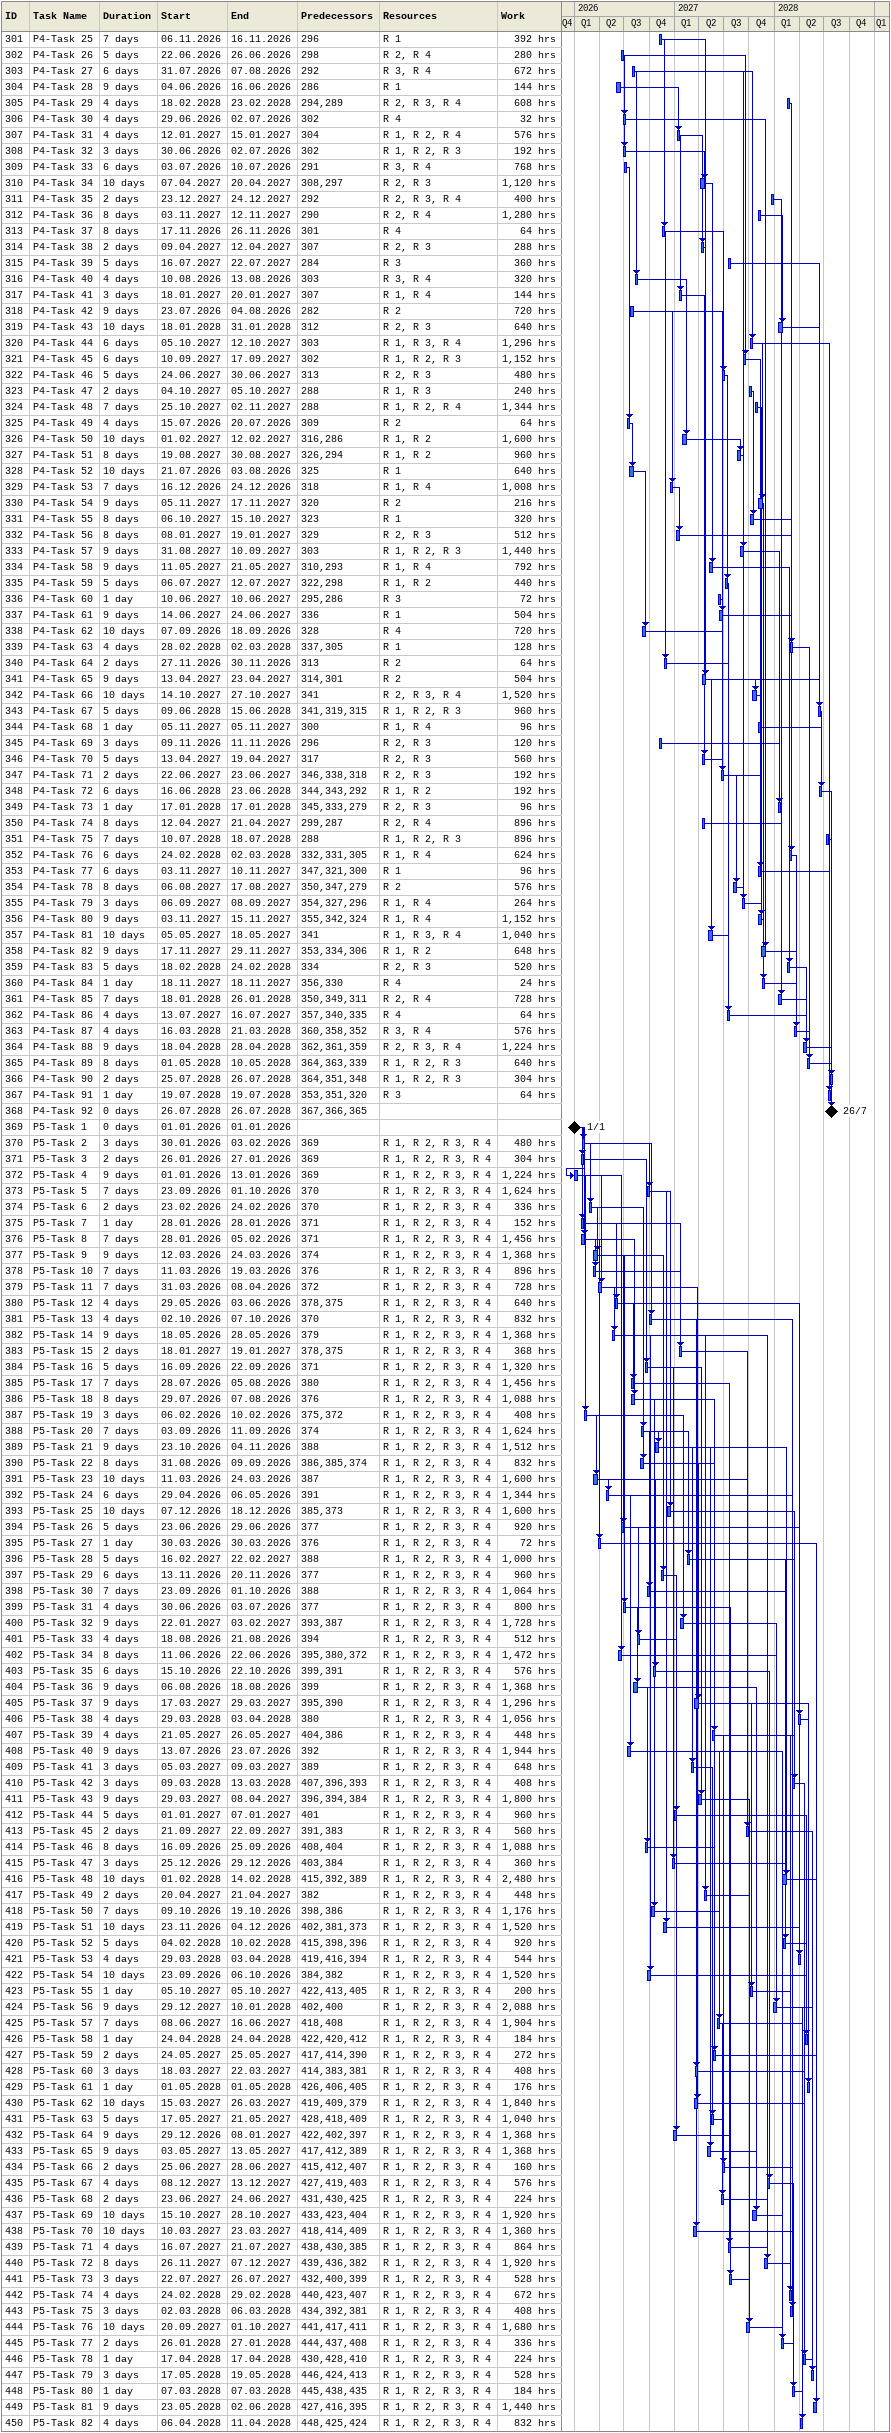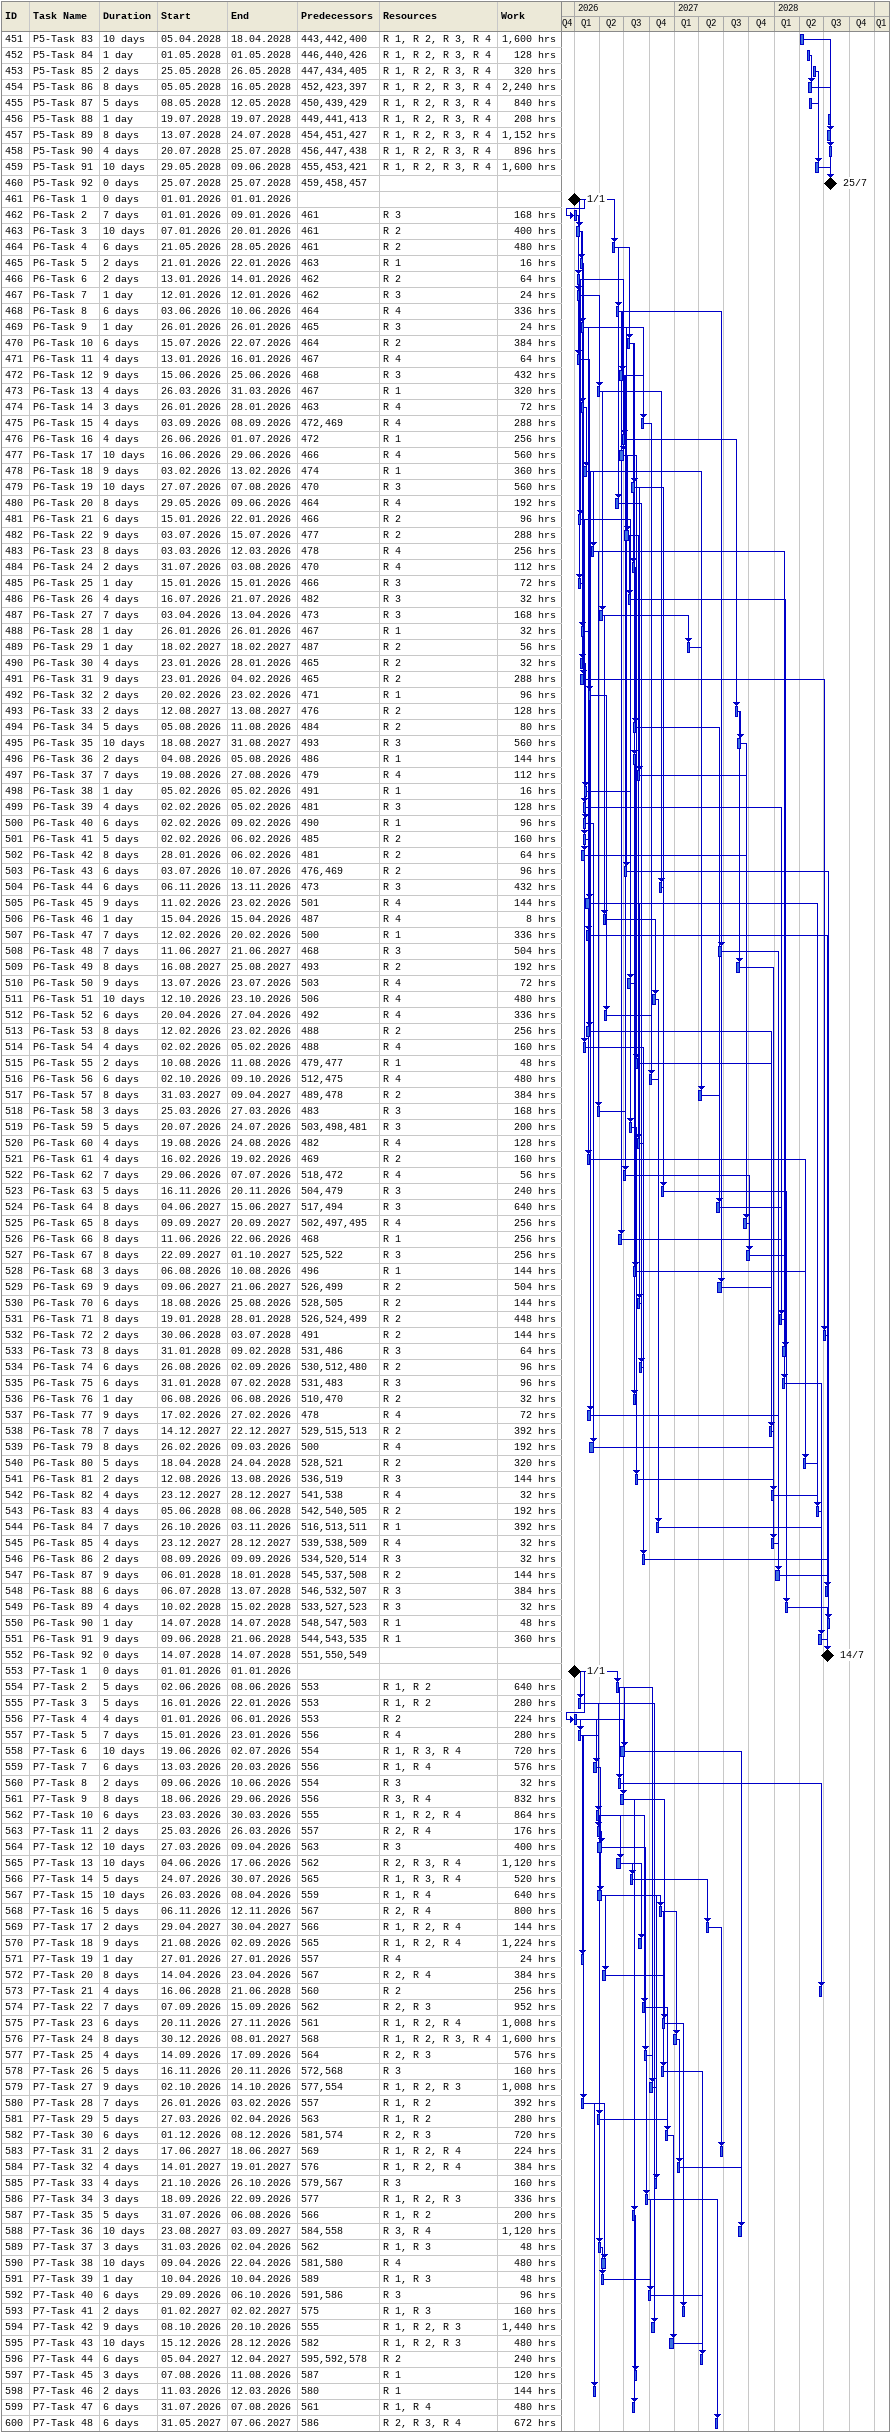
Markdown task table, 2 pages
| ID | Task | Duration | Start | Finish | Predecessors | Resources | Work (h) |
|---|---|---|---|---|---|---|---|
| 301 | P4-Task 25 | 7d | 2026-11-06 | 2026-11-16 | 296 | R 1 | 392 |
| 302 | P4-Task 26 | 5d | 2026-06-22 | 2026-06-26 | 298 | R 2, R 4 | 280 |
| 303 | P4-Task 27 | 6d | 2026-07-31 | 2026-08-07 | 292 | R 3, R 4 | 672 |
| 304 | P4-Task 28 | 9d | 2026-06-04 | 2026-06-16 | 286 | R 1 | 144 |
| 305 | P4-Task 29 | 4d | 2028-02-18 | 2028-02-23 | 294, 289 | R 2, R 3, R 4 | 608 |
| 306 | P4-Task 30 | 4d | 2026-06-29 | 2026-07-02 | 302 | R 4 | 32 |
| 307 | P4-Task 31 | 4d | 2027-01-12 | 2027-01-15 | 304 | R 1, R 2, R 4 | 576 |
| 308 | P4-Task 32 | 3d | 2026-06-30 | 2026-07-02 | 302 | R 1, R 2, R 3 | 192 |
| 309 | P4-Task 33 | 6d | 2026-07-03 | 2026-07-10 | 291 | R 3, R 4 | 768 |
| 310 | P4-Task 34 | 10d | 2027-04-07 | 2027-04-20 | 308, 297 | R 2, R 3 | 1120 |
| 311 | P4-Task 35 | 2d | 2027-12-23 | 2027-12-24 | 292 | R 2, R 3, R 4 | 400 |
| 312 | P4-Task 36 | 8d | 2027-11-03 | 2027-11-12 | 290 | R 2, R 4 | 1280 |
| 313 | P4-Task 37 | 8d | 2026-11-17 | 2026-11-26 | 301 | R 4 | 64 |
| 314 | P4-Task 38 | 2d | 2027-04-09 | 2027-04-12 | 307 | R 2, R 3 | 288 |
| 315 | P4-Task 39 | 5d | 2027-07-16 | 2027-07-22 | 284 | R 3 | 360 |
| 316 | P4-Task 40 | 4d | 2026-08-10 | 2026-08-13 | 303 | R 3, R 4 | 320 |
| 317 | P4-Task 41 | 3d | 2027-01-18 | 2027-01-20 | 307 | R 1, R 4 | 144 |
| 318 | P4-Task 42 | 9d | 2026-07-23 | 2026-08-04 | 282 | R 2 | 720 |
| 319 | P4-Task 43 | 10d | 2028-01-18 | 2028-01-31 | 312 | R 2, R 3 | 640 |
| 320 | P4-Task 44 | 6d | 2027-10-05 | 2027-10-12 | 303 | R 1, R 3, R 4 | 1296 |
| 321 | P4-Task 45 | 6d | 2027-09-10 | 2027-09-17 | 302 | R 1, R 2, R 3 | 1152 |
| 322 | P4-Task 46 | 5d | 2027-06-24 | 2027-06-30 | 313 | R 2, R 3 | 480 |
| 323 | P4-Task 47 | 2d | 2027-10-04 | 2027-10-05 | 288 | R 1, R 3 | 240 |
| 324 | P4-Task 48 | 7d | 2027-10-25 | 2027-11-02 | 288 | R 1, R 2, R 4 | 1344 |
| 325 | P4-Task 49 | 4d | 2026-07-15 | 2026-07-20 | 309 | R 2 | 64 |
| 326 | P4-Task 50 | 10d | 2027-02-01 | 2027-02-12 | 316, 286 | R 1, R 2 | 1600 |
| 327 | P4-Task 51 | 8d | 2027-08-19 | 2027-08-30 | 326, 294 | R 1, R 2 | 960 |
| 328 | P4-Task 52 | 10d | 2026-07-21 | 2026-08-03 | 325 | R 1 | 640 |
| 329 | P4-Task 53 | 7d | 2026-12-16 | 2026-12-24 | 318 | R 1, R 4 | 1008 |
| 330 | P4-Task 54 | 9d | 2027-11-05 | 2027-11-17 | 320 | R 2 | 216 |
| 331 | P4-Task 55 | 8d | 2027-10-06 | 2027-10-15 | 323 | R 1 | 320 |
| 332 | P4-Task 56 | 8d | 2027-01-08 | 2027-01-19 | 329 | R 2, R 3 | 512 |
| 333 | P4-Task 57 | 9d | 2027-08-31 | 2027-09-10 | 303 | R 1, R 2, R 3 | 1440 |
| 334 | P4-Task 58 | 9d | 2027-05-11 | 2027-05-21 | 310, 293 | R 1, R 4 | 792 |
| 335 | P4-Task 59 | 5d | 2027-07-06 | 2027-07-12 | 322, 298 | R 1, R 2 | 440 |
| 336 | P4-Task 60 | 1d | 2027-06-10 | 2027-06-10 | 295, 286 | R 3 | 72 |
| 337 | P4-Task 61 | 9d | 2027-06-14 | 2027-06-24 | 336 | R 1 | 504 |
| 338 | P4-Task 62 | 10d | 2026-09-07 | 2026-09-18 | 328 | R 4 | 720 |
| 339 | P4-Task 63 | 4d | 2028-02-28 | 2028-03-02 | 337, 305 | R 1 | 128 |
| 340 | P4-Task 64 | 2d | 2026-11-27 | 2026-11-30 | 313 | R 2 | 64 |
| 341 | P4-Task 65 | 9d | 2027-04-13 | 2027-04-23 | 314, 301 | R 2 | 504 |
| 342 | P4-Task 66 | 10d | 2027-10-14 | 2027-10-27 | 341 | R 2, R 3, R 4 | 1520 |
| 343 | P4-Task 67 | 5d | 2028-06-09 | 2028-06-15 | 341, 319, 315 | R 1, R 2, R 3 | 960 |
| 344 | P4-Task 68 | 1d | 2027-11-05 | 2027-11-05 | 300 | R 1, R 4 | 96 |
| 345 | P4-Task 69 | 3d | 2026-11-09 | 2026-11-11 | 296 | R 2, R 3 | 120 |
| 346 | P4-Task 70 | 5d | 2027-04-13 | 2027-04-19 | 317 | R 2, R 3 | 560 |
| 347 | P4-Task 71 | 2d | 2027-06-22 | 2027-06-23 | 346, 338, 318 | R 2, R 3 | 192 |
| 348 | P4-Task 72 | 6d | 2028-06-16 | 2028-06-23 | 344, 343, 292 | R 1, R 2 | 192 |
| 349 | P4-Task 73 | 1d | 2028-01-17 | 2028-01-17 | 345, 333, 279 | R 2, R 3 | 96 |
| 350 | P4-Task 74 | 8d | 2027-04-12 | 2027-04-21 | 299, 287 | R 2, R 4 | 896 |
| 351 | P4-Task 75 | 7d | 2028-07-10 | 2028-07-18 | 288 | R 1, R 2, R 3 | 896 |
| 352 | P4-Task 76 | 6d | 2028-02-24 | 2028-03-02 | 332, 331, 305 | R 1, R 4 | 624 |
| 353 | P4-Task 77 | 6d | 2027-11-03 | 2027-11-10 | 347, 321, 300 | R 1 | 96 |
| 354 | P4-Task 78 | 8d | 2027-08-06 | 2027-08-17 | 350, 347, 279 | R 2 | 576 |
| 355 | P4-Task 79 | 3d | 2027-09-06 | 2027-09-08 | 354, 327, 296 | R 1, R 4 | 264 |
| 356 | P4-Task 80 | 9d | 2027-11-03 | 2027-11-15 | 355, 342, 324 | R 1, R 4 | 1152 |
| 357 | P4-Task 81 | 10d | 2027-05-05 | 2027-05-18 | 341 | R 1, R 3, R 4 | 1040 |
| 358 | P4-Task 82 | 9d | 2027-11-17 | 2027-11-29 | 353, 334, 306 | R 1, R 2 | 648 |
| 359 | P4-Task 83 | 5d | 2028-02-18 | 2028-02-24 | 334 | R 2, R 3 | 520 |
| 360 | P4-Task 84 | 1d | 2027-11-18 | 2027-11-18 | 356, 330 | R 4 | 24 |
| 361 | P4-Task 85 | 7d | 2028-01-18 | 2028-01-26 | 350, 349, 311 | R 2, R 4 | 728 |
| 362 | P4-Task 86 | 4d | 2027-07-13 | 2027-07-16 | 357, 340, 335 | R 4 | 64 |
| 363 | P4-Task 87 | 4d | 2028-03-16 | 2028-03-21 | 360, 358, 352 | R 3, R 4 | 576 |
| 364 | P4-Task 88 | 9d | 2028-04-18 | 2028-04-28 | 362, 361, 359 | R 2, R 3, R 4 | 1224 |
| 365 | P4-Task 89 | 8d | 2028-05-01 | 2028-05-10 | 364, 363, 339 | R 1, R 2, R 3 | 640 |
| 366 | P4-Task 90 | 2d | 2028-07-25 | 2028-07-26 | 364, 351, 348 | R 1, R 2, R 3 | 304 |
| 367 | P4-Task 91 | 1d | 2028-07-19 | 2028-07-19 | 353, 351, 320 | R 3 | 64 |
| 368 | P4-Task 92 | 0d | 2028-07-26 | 2028-07-26 | 367, 366, 365 |  |  |
| 369 | P5-Task 1 | 0d | 2026-01-01 | 2026-01-01 |  |  |  |
| 370 | P5-Task 2 | 3d | 2026-01-30 | 2026-02-03 | 369 | R 1, R 2, R 3, R 4 | 480 |
| 371 | P5-Task 3 | 2d | 2026-01-26 | 2026-01-27 | 369 | R 1, R 2, R 3, R 4 | 304 |
| 372 | P5-Task 4 | 9d | 2026-01-01 | 2026-01-13 | 369 | R 1, R 2, R 3, R 4 | 1224 |
| 373 | P5-Task 5 | 7d | 2026-09-23 | 2026-10-01 | 370 | R 1, R 2, R 3, R 4 | 1624 |
| 374 | P5-Task 6 | 2d | 2026-02-23 | 2026-02-24 | 370 | R 1, R 2, R 3, R 4 | 336 |
| 375 | P5-Task 7 | 1d | 2026-01-28 | 2026-01-28 | 371 | R 1, R 2, R 3, R 4 | 152 |
| 376 | P5-Task 8 | 7d | 2026-01-28 | 2026-02-05 | 371 | R 1, R 2, R 3, R 4 | 1456 |
| 377 | P5-Task 9 | 9d | 2026-03-12 | 2026-03-24 | 374 | R 1, R 2, R 3, R 4 | 1368 |
| 378 | P5-Task 10 | 7d | 2026-03-11 | 2026-03-19 | 376 | R 1, R 2, R 3, R 4 | 896 |
| 379 | P5-Task 11 | 7d | 2026-03-31 | 2026-04-08 | 372 | R 1, R 2, R 3, R 4 | 728 |
| 380 | P5-Task 12 | 4d | 2026-05-29 | 2026-06-03 | 378, 375 | R 1, R 2, R 3, R 4 | 640 |
| 381 | P5-Task 13 | 4d | 2026-10-02 | 2026-10-07 | 370 | R 1, R 2, R 3, R 4 | 832 |
| 382 | P5-Task 14 | 9d | 2026-05-18 | 2026-05-28 | 379 | R 1, R 2, R 3, R 4 | 1368 |
| 383 | P5-Task 15 | 2d | 2027-01-18 | 2027-01-19 | 378, 375 | R 1, R 2, R 3, R 4 | 368 |
| 384 | P5-Task 16 | 5d | 2026-09-16 | 2026-09-22 | 371 | R 1, R 2, R 3, R 4 | 1320 |
| 385 | P5-Task 17 | 7d | 2026-07-28 | 2026-08-05 | 380 | R 1, R 2, R 3, R 4 | 1456 |
| 386 | P5-Task 18 | 8d | 2026-07-29 | 2026-08-07 | 376 | R 1, R 2, R 3, R 4 | 1088 |
| 387 | P5-Task 19 | 3d | 2026-02-06 | 2026-02-10 | 375, 372 | R 1, R 2, R 3, R 4 | 408 |
| 388 | P5-Task 20 | 7d | 2026-09-03 | 2026-09-11 | 374 | R 1, R 2, R 3, R 4 | 1624 |
| 389 | P5-Task 21 | 9d | 2026-10-23 | 2026-11-04 | 388 | R 1, R 2, R 3, R 4 | 1512 |
| 390 | P5-Task 22 | 8d | 2026-08-31 | 2026-09-09 | 386, 385, 374 | R 1, R 2, R 3, R 4 | 832 |
| 391 | P5-Task 23 | 10d | 2026-03-11 | 2026-03-24 | 387 | R 1, R 2, R 3, R 4 | 1600 |
| 392 | P5-Task 24 | 6d | 2026-04-29 | 2026-05-06 | 391 | R 1, R 2, R 3, R 4 | 1344 |
| 393 | P5-Task 25 | 10d | 2026-12-07 | 2026-12-18 | 385, 373 | R 1, R 2, R 3, R 4 | 1600 |
| 394 | P5-Task 26 | 5d | 2026-06-23 | 2026-06-29 | 377 | R 1, R 2, R 3, R 4 | 920 |
| 395 | P5-Task 27 | 1d | 2026-03-30 | 2026-03-30 | 376 | R 1, R 2, R 3, R 4 | 72 |
| 396 | P5-Task 28 | 5d | 2027-02-16 | 2027-02-22 | 388 | R 1, R 2, R 3, R 4 | 1000 |
| 397 | P5-Task 29 | 6d | 2026-11-13 | 2026-11-20 | 377 | R 1, R 2, R 3, R 4 | 960 |
| 398 | P5-Task 30 | 7d | 2026-09-23 | 2026-10-01 | 388 | R 1, R 2, R 3, R 4 | 1064 |
| 399 | P5-Task 31 | 4d | 2026-06-30 | 2026-07-03 | 377 | R 1, R 2, R 3, R 4 | 800 |
| 400 | P5-Task 32 | 9d | 2027-01-22 | 2027-02-03 | 393, 387 | R 1, R 2, R 3, R 4 | 1728 |
| 401 | P5-Task 33 | 4d | 2026-08-18 | 2026-08-21 | 394 | R 1, R 2, R 3, R 4 | 512 |
| 402 | P5-Task 34 | 8d | 2026-06-11 | 2026-06-22 | 395, 380, 372 | R 1, R 2, R 3, R 4 | 1472 |
| 403 | P5-Task 35 | 6d | 2026-10-15 | 2026-10-22 | 399, 391 | R 1, R 2, R 3, R 4 | 576 |
| 404 | P5-Task 36 | 9d | 2026-08-06 | 2026-08-18 | 399 | R 1, R 2, R 3, R 4 | 1368 |
| 405 | P5-Task 37 | 9d | 2027-03-17 | 2027-03-29 | 395, 390 | R 1, R 2, R 3, R 4 | 1296 |
| 406 | P5-Task 38 | 4d | 2028-03-29 | 2028-04-03 | 380 | R 1, R 2, R 3, R 4 | 1056 |
| 407 | P5-Task 39 | 4d | 2027-05-21 | 2027-05-26 | 404, 386 | R 1, R 2, R 3, R 4 | 448 |
| 408 | P5-Task 40 | 9d | 2026-07-13 | 2026-07-23 | 392 | R 1, R 2, R 3, R 4 | 1944 |
| 409 | P5-Task 41 | 3d | 2027-03-05 | 2027-03-09 | 389 | R 1, R 2, R 3, R 4 | 648 |
| 410 | P5-Task 42 | 3d | 2028-03-09 | 2028-03-13 | 407, 396, 393 | R 1, R 2, R 3, R 4 | 408 |
| 411 | P5-Task 43 | 9d | 2027-03-29 | 2027-04-08 | 396, 394, 384 | R 1, R 2, R 3, R 4 | 1800 |
| 412 | P5-Task 44 | 5d | 2027-01-01 | 2027-01-07 | 401 | R 1, R 2, R 3, R 4 | 960 |
| 413 | P5-Task 45 | 2d | 2027-09-21 | 2027-09-22 | 391, 383 | R 1, R 2, R 3, R 4 | 560 |
| 414 | P5-Task 46 | 8d | 2026-09-16 | 2026-09-25 | 408, 404 | R 1, R 2, R 3, R 4 | 1088 |
| 415 | P5-Task 47 | 3d | 2026-12-25 | 2026-12-29 | 403, 384 | R 1, R 2, R 3, R 4 | 360 |
| 416 | P5-Task 48 | 10d | 2028-02-01 | 2028-02-14 | 415, 392, 389 | R 1, R 2, R 3, R 4 | 2480 |
| 417 | P5-Task 49 | 2d | 2027-04-20 | 2027-04-21 | 382 | R 1, R 2, R 3, R 4 | 448 |
| 418 | P5-Task 50 | 7d | 2026-10-09 | 2026-10-19 | 398, 386 | R 1, R 2, R 3, R 4 | 1176 |
| 419 | P5-Task 51 | 10d | 2026-11-23 | 2026-12-04 | 402, 381, 373 | R 1, R 2, R 3, R 4 | 1520 |
| 420 | P5-Task 52 | 5d | 2028-02-04 | 2028-02-10 | 415, 398, 396 | R 1, R 2, R 3, R 4 | 920 |
| 421 | P5-Task 53 | 4d | 2028-03-29 | 2028-04-03 | 419, 416, 394 | R 1, R 2, R 3, R 4 | 544 |
| 422 | P5-Task 54 | 10d | 2026-09-23 | 2026-10-06 | 384, 382 | R 1, R 2, R 3, R 4 | 1520 |
| 423 | P5-Task 55 | 1d | 2027-10-05 | 2027-10-05 | 422, 413, 405 | R 1, R 2, R 3, R 4 | 200 |
| 424 | P5-Task 56 | 9d | 2027-12-29 | 2028-01-10 | 402, 400 | R 1, R 2, R 3, R 4 | 2088 |
| 425 | P5-Task 57 | 7d | 2027-06-08 | 2027-06-16 | 418, 408 | R 1, R 2, R 3, R 4 | 1904 |
| 426 | P5-Task 58 | 1d | 2028-04-24 | 2028-04-24 | 422, 420, 412 | R 1, R 2, R 3, R 4 | 184 |
| 427 | P5-Task 59 | 2d | 2027-05-24 | 2027-05-25 | 417, 414, 390 | R 1, R 2, R 3, R 4 | 272 |
| 428 | P5-Task 60 | 3d | 2027-03-18 | 2027-03-22 | 414, 383, 381 | R 1, R 2, R 3, R 4 | 408 |
| 429 | P5-Task 61 | 1d | 2028-05-01 | 2028-05-01 | 426, 406, 405 | R 1, R 2, R 3, R 4 | 176 |
| 430 | P5-Task 62 | 10d | 2027-03-15 | 2027-03-26 | 419, 409, 379 | R 1, R 2, R 3, R 4 | 1840 |
| 431 | P5-Task 63 | 5d | 2027-05-17 | 2027-05-21 | 428, 418, 409 | R 1, R 2, R 3, R 4 | 1040 |
| 432 | P5-Task 64 | 9d | 2026-12-29 | 2027-01-08 | 422, 402, 397 | R 1, R 2, R 3, R 4 | 1368 |
| 433 | P5-Task 65 | 9d | 2027-05-03 | 2027-05-13 | 417, 412, 389 | R 1, R 2, R 3, R 4 | 1368 |
| 434 | P5-Task 66 | 2d | 2027-06-25 | 2027-06-28 | 415, 412, 407 | R 1, R 2, R 3, R 4 | 160 |
| 435 | P5-Task 67 | 4d | 2027-12-08 | 2027-12-13 | 427, 419, 403 | R 1, R 2, R 3, R 4 | 576 |
| 436 | P5-Task 68 | 2d | 2027-06-23 | 2027-06-24 | 431, 430, 425 | R 1, R 2, R 3, R 4 | 224 |
| 437 | P5-Task 69 | 10d | 2027-10-15 | 2027-10-28 | 433, 423, 404 | R 1, R 2, R 3, R 4 | 1920 |
| 438 | P5-Task 70 | 10d | 2027-03-10 | 2027-03-23 | 418, 414, 409 | R 1, R 2, R 3, R 4 | 1360 |
| 439 | P5-Task 71 | 4d | 2027-07-16 | 2027-07-21 | 438, 430, 385 | R 1, R 2, R 3, R 4 | 864 |
| 440 | P5-Task 72 | 8d | 2027-11-26 | 2027-12-07 | 439, 436, 382 | R 1, R 2, R 3, R 4 | 1920 |
| 441 | P5-Task 73 | 3d | 2027-07-22 | 2027-07-26 | 432, 400, 399 | R 1, R 2, R 3, R 4 | 528 |
| 442 | P5-Task 74 | 4d | 2028-02-24 | 2028-02-29 | 440, 423, 407 | R 1, R 2, R 3, R 4 | 672 |
| 443 | P5-Task 75 | 3d | 2028-03-02 | 2028-03-06 | 434, 392, 381 | R 1, R 2, R 3, R 4 | 408 |
| 444 | P5-Task 76 | 10d | 2027-09-20 | 2027-10-01 | 441, 417, 411 | R 1, R 2, R 3, R 4 | 1680 |
| 445 | P5-Task 77 | 2d | 2028-01-26 | 2028-01-27 | 444, 437, 408 | R 1, R 2, R 3, R 4 | 336 |
| 446 | P5-Task 78 | 1d | 2028-04-17 | 2028-04-17 | 430, 428, 410 | R 1, R 2, R 3, R 4 | 224 |
| 447 | P5-Task 79 | 3d | 2028-05-17 | 2028-05-19 | 446, 424, 413 | R 1, R 2, R 3, R 4 | 528 |
| 448 | P5-Task 80 | 1d | 2028-03-07 | 2028-03-07 | 445, 438, 435 | R 1, R 2, R 3, R 4 | 184 |
| 449 | P5-Task 81 | 9d | 2028-05-23 | 2028-06-02 | 427, 416, 395 | R 1, R 2, R 3, R 4 | 1440 |
| 450 | P5-Task 82 | 4d | 2028-04-06 | 2028-04-11 | 448, 425, 424 | R 1, R 2, R 3, R 4 | 832 |
| 451 | P5-Task 83 | 10d | 2028-04-05 | 2028-04-18 | 443, 442, 400 | R 1, R 2, R 3, R 4 | 1600 |
| 452 | P5-Task 84 | 1d | 2028-05-01 | 2028-05-01 | 446, 440, 426 | R 1, R 2, R 3, R 4 | 128 |
| 453 | P5-Task 85 | 2d | 2028-05-25 | 2028-05-26 | 447, 434, 405 | R 1, R 2, R 3, R 4 | 320 |
| 454 | P5-Task 86 | 8d | 2028-05-05 | 2028-05-16 | 452, 423, 397 | R 1, R 2, R 3, R 4 | 2240 |
| 455 | P5-Task 87 | 5d | 2028-05-08 | 2028-05-12 | 450, 439, 429 | R 1, R 2, R 3, R 4 | 840 |
| 456 | P5-Task 88 | 1d | 2028-07-19 | 2028-07-19 | 449, 441, 413 | R 1, R 2, R 3, R 4 | 208 |
| 457 | P5-Task 89 | 8d | 2028-07-13 | 2028-07-24 | 454, 451, 427 | R 1, R 2, R 3, R 4 | 1152 |
| 458 | P5-Task 90 | 4d | 2028-07-20 | 2028-07-25 | 456, 447, 438 | R 1, R 2, R 3, R 4 | 896 |
| 459 | P5-Task 91 | 10d | 2028-05-29 | 2028-06-09 | 455, 453, 421 | R 1, R 2, R 3, R 4 | 1600 |
| 460 | P5-Task 92 | 0d | 2028-07-25 | 2028-07-25 | 459, 458, 457 |  |  |
| 461 | P6-Task 1 | 0d | 2026-01-01 | 2026-01-01 |  |  |  |
| 462 | P6-Task 2 | 7d | 2026-01-01 | 2026-01-09 | 461 | R 3 | 168 |
| 463 | P6-Task 3 | 10d | 2026-01-07 | 2026-01-20 | 461 | R 2 | 400 |
| 464 | P6-Task 4 | 6d | 2026-05-21 | 2026-05-28 | 461 | R 2 | 480 |
| 465 | P6-Task 5 | 2d | 2026-01-21 | 2026-01-22 | 463 | R 1 | 16 |
| 466 | P6-Task 6 | 2d | 2026-01-13 | 2026-01-14 | 462 | R 2 | 64 |
| 467 | P6-Task 7 | 1d | 2026-01-12 | 2026-01-12 | 462 | R 3 | 24 |
| 468 | P6-Task 8 | 6d | 2026-06-03 | 2026-06-10 | 464 | R 4 | 336 |
| 469 | P6-Task 9 | 1d | 2026-01-26 | 2026-01-26 | 465 | R 3 | 24 |
| 470 | P6-Task 10 | 6d | 2026-07-15 | 2026-07-22 | 464 | R 2 | 384 |
| 471 | P6-Task 11 | 4d | 2026-01-13 | 2026-01-16 | 467 | R 4 | 64 |
| 472 | P6-Task 12 | 9d | 2026-06-15 | 2026-06-25 | 468 | R 3 | 432 |
| 473 | P6-Task 13 | 4d | 2026-03-26 | 2026-03-31 | 467 | R 1 | 320 |
| 474 | P6-Task 14 | 3d | 2026-01-26 | 2026-01-28 | 463 | R 4 | 72 |
| 475 | P6-Task 15 | 4d | 2026-09-03 | 2026-09-08 | 472, 469 | R 4 | 288 |
| 476 | P6-Task 16 | 4d | 2026-06-26 | 2026-07-01 | 472 | R 1 | 256 |
| 477 | P6-Task 17 | 10d | 2026-06-16 | 2026-06-29 | 466 | R 4 | 560 |
| 478 | P6-Task 18 | 9d | 2026-02-03 | 2026-02-13 | 474 | R 1 | 360 |
| 479 | P6-Task 19 | 10d | 2026-07-27 | 2026-08-07 | 470 | R 3 | 560 |
| 480 | P6-Task 20 | 8d | 2026-05-29 | 2026-06-09 | 464 | R 4 | 192 |
| 481 | P6-Task 21 | 6d | 2026-01-15 | 2026-01-22 | 466 | R 2 | 96 |
| 482 | P6-Task 22 | 9d | 2026-07-03 | 2026-07-15 | 477 | R 2 | 288 |
| 483 | P6-Task 23 | 8d | 2026-03-03 | 2026-03-12 | 478 | R 4 | 256 |
| 484 | P6-Task 24 | 2d | 2026-07-31 | 2026-08-03 | 470 | R 4 | 112 |
| 485 | P6-Task 25 | 1d | 2026-01-15 | 2026-01-15 | 466 | R 3 | 72 |
| 486 | P6-Task 26 | 4d | 2026-07-16 | 2026-07-21 | 482 | R 3 | 32 |
| 487 | P6-Task 27 | 7d | 2026-04-03 | 2026-04-13 | 473 | R 3 | 168 |
| 488 | P6-Task 28 | 1d | 2026-01-26 | 2026-01-26 | 467 | R 1 | 32 |
| 489 | P6-Task 29 | 1d | 2027-02-18 | 2027-02-18 | 487 | R 2 | 56 |
| 490 | P6-Task 30 | 4d | 2026-01-23 | 2026-01-28 | 465 | R 2 | 32 |
| 491 | P6-Task 31 | 9d | 2026-01-23 | 2026-02-04 | 465 | R 2 | 288 |
| 492 | P6-Task 32 | 2d | 2026-02-20 | 2026-02-23 | 471 | R 1 | 96 |
| 493 | P6-Task 33 | 2d | 2027-08-12 | 2027-08-13 | 476 | R 2 | 128 |
| 494 | P6-Task 34 | 5d | 2026-08-05 | 2026-08-11 | 484 | R 2 | 80 |
| 495 | P6-Task 35 | 10d | 2027-08-18 | 2027-08-31 | 493 | R 3 | 560 |
| 496 | P6-Task 36 | 2d | 2026-08-04 | 2026-08-05 | 486 | R 1 | 144 |
| 497 | P6-Task 37 | 7d | 2026-08-19 | 2026-08-27 | 479 | R 4 | 112 |
| 498 | P6-Task 38 | 1d | 2026-02-05 | 2026-02-05 | 491 | R 1 | 16 |
| 499 | P6-Task 39 | 4d | 2026-02-02 | 2026-02-05 | 481 | R 3 | 128 |
| 500 | P6-Task 40 | 6d | 2026-02-02 | 2026-02-09 | 490 | R 1 | 96 |
| 501 | P6-Task 41 | 5d | 2026-02-02 | 2026-02-06 | 485 | R 2 | 160 |
| 502 | P6-Task 42 | 8d | 2026-01-28 | 2026-02-06 | 481 | R 2 | 64 |
| 503 | P6-Task 43 | 6d | 2026-07-03 | 2026-07-10 | 476, 469 | R 2 | 96 |
| 504 | P6-Task 44 | 6d | 2026-11-06 | 2026-11-13 | 473 | R 3 | 432 |
| 505 | P6-Task 45 | 9d | 2026-02-11 | 2026-02-23 | 501 | R 4 | 144 |
| 506 | P6-Task 46 | 1d | 2026-04-15 | 2026-04-15 | 487 | R 4 | 8 |
| 507 | P6-Task 47 | 7d | 2026-02-12 | 2026-02-20 | 500 | R 1 | 336 |
| 508 | P6-Task 48 | 7d | 2027-06-11 | 2027-06-21 | 468 | R 3 | 504 |
| 509 | P6-Task 49 | 8d | 2027-08-16 | 2027-08-25 | 493 | R 2 | 192 |
| 510 | P6-Task 50 | 9d | 2026-07-13 | 2026-07-23 | 503 | R 4 | 72 |
| 511 | P6-Task 51 | 10d | 2026-10-12 | 2026-10-23 | 506 | R 4 | 480 |
| 512 | P6-Task 52 | 6d | 2026-04-20 | 2026-04-27 | 492 | R 4 | 336 |
| 513 | P6-Task 53 | 8d | 2026-02-12 | 2026-02-23 | 488 | R 2 | 256 |
| 514 | P6-Task 54 | 4d | 2026-02-02 | 2026-02-05 | 488 | R 4 | 160 |
| 515 | P6-Task 55 | 2d | 2026-08-10 | 2026-08-11 | 479, 477 | R 1 | 48 |
| 516 | P6-Task 56 | 6d | 2026-10-02 | 2026-10-09 | 512, 475 | R 4 | 480 |
| 517 | P6-Task 57 | 8d | 2027-03-31 | 2027-04-09 | 489, 478 | R 2 | 384 |
| 518 | P6-Task 58 | 3d | 2026-03-25 | 2026-03-27 | 483 | R 3 | 168 |
| 519 | P6-Task 59 | 5d | 2026-07-20 | 2026-07-24 | 503, 498, 481 | R 3 | 200 |
| 520 | P6-Task 60 | 4d | 2026-08-19 | 2026-08-24 | 482 | R 4 | 128 |
| 521 | P6-Task 61 | 4d | 2026-02-16 | 2026-02-19 | 469 | R 2 | 160 |
| 522 | P6-Task 62 | 7d | 2026-06-29 | 2026-07-07 | 518, 472 | R 4 | 56 |
| 523 | P6-Task 63 | 5d | 2026-11-16 | 2026-11-20 | 504, 479 | R 3 | 240 |
| 524 | P6-Task 64 | 8d | 2027-06-04 | 2027-06-15 | 517, 494 | R 3 | 640 |
| 525 | P6-Task 65 | 8d | 2027-09-09 | 2027-09-20 | 502, 497, 495 | R 4 | 256 |
| 526 | P6-Task 66 | 8d | 2026-06-11 | 2026-06-22 | 468 | R 1 | 256 |
| 527 | P6-Task 67 | 8d | 2027-09-22 | 2027-10-01 | 525, 522 | R 3 | 256 |
| 528 | P6-Task 68 | 3d | 2026-08-06 | 2026-08-10 | 496 | R 1 | 144 |
| 529 | P6-Task 69 | 9d | 2027-06-09 | 2027-06-21 | 526, 499 | R 2 | 504 |
| 530 | P6-Task 70 | 6d | 2026-08-18 | 2026-08-25 | 528, 505 | R 2 | 144 |
| 531 | P6-Task 71 | 8d | 2028-01-19 | 2028-01-28 | 526, 524, 499 | R 2 | 448 |
| 532 | P6-Task 72 | 2d | 2028-06-30 | 2028-07-03 | 491 | R 2 | 144 |
| 533 | P6-Task 73 | 8d | 2028-01-31 | 2028-02-09 | 531, 486 | R 3 | 64 |
| 534 | P6-Task 74 | 6d | 2026-08-26 | 2026-09-02 | 530, 512, 480 | R 2 | 96 |
| 535 | P6-Task 75 | 6d | 2028-01-31 | 2028-02-07 | 531, 483 | R 3 | 96 |
| 536 | P6-Task 76 | 1d | 2026-08-06 | 2026-08-06 | 510, 470 | R 2 | 32 |
| 537 | P6-Task 77 | 9d | 2026-02-17 | 2026-02-27 | 478 | R 4 | 72 |
| 538 | P6-Task 78 | 7d | 2027-12-14 | 2027-12-22 | 529, 515, 513 | R 2 | 392 |
| 539 | P6-Task 79 | 8d | 2026-02-26 | 2026-03-09 | 500 | R 4 | 192 |
| 540 | P6-Task 80 | 5d | 2028-04-18 | 2028-04-24 | 528, 521 | R 2 | 320 |
| 541 | P6-Task 81 | 2d | 2026-08-12 | 2026-08-13 | 536, 519 | R 3 | 144 |
| 542 | P6-Task 82 | 4d | 2027-12-23 | 2027-12-28 | 541, 538 | R 4 | 32 |
| 543 | P6-Task 83 | 4d | 2028-06-05 | 2028-06-08 | 542, 540, 505 | R 2 | 192 |
| 544 | P6-Task 84 | 7d | 2026-10-26 | 2026-11-03 | 516, 513, 511 | R 1 | 392 |
| 545 | P6-Task 85 | 4d | 2027-12-23 | 2027-12-28 | 539, 538, 509 | R 4 | 32 |
| 546 | P6-Task 86 | 2d | 2026-09-08 | 2026-09-09 | 534, 520, 514 | R 3 | 32 |
| 547 | P6-Task 87 | 9d | 2028-01-06 | 2028-01-18 | 545, 537, 508 | R 2 | 144 |
| 548 | P6-Task 88 | 6d | 2028-07-06 | 2028-07-13 | 546, 532, 507 | R 3 | 384 |
| 549 | P6-Task 89 | 4d | 2028-02-10 | 2028-02-15 | 533, 527, 523 | R 3 | 32 |
| 550 | P6-Task 90 | 1d | 2028-07-14 | 2028-07-14 | 548, 547, 503 | R 1 | 48 |
| 551 | P6-Task 91 | 9d | 2028-06-09 | 2028-06-21 | 544, 543, 535 | R 1 | 360 |
| 552 | P6-Task 92 | 0d | 2028-07-14 | 2028-07-14 | 551, 550, 549 |  |  |
| 553 | P7-Task 1 | 0d | 2026-01-01 | 2026-01-01 |  |  |  |
| 554 | P7-Task 2 | 5d | 2026-06-02 | 2026-06-08 | 553 | R 1, R 2 | 640 |
| 555 | P7-Task 3 | 5d | 2026-01-16 | 2026-01-22 | 553 | R 1, R 2 | 280 |
| 556 | P7-Task 4 | 4d | 2026-01-01 | 2026-01-06 | 553 | R 2 | 224 |
| 557 | P7-Task 5 | 7d | 2026-01-15 | 2026-01-23 | 556 | R 4 | 280 |
| 558 | P7-Task 6 | 10d | 2026-06-19 | 2026-07-02 | 554 | R 1, R 3, R 4 | 720 |
| 559 | P7-Task 7 | 6d | 2026-03-13 | 2026-03-20 | 556 | R 1, R 4 | 576 |
| 560 | P7-Task 8 | 2d | 2026-06-09 | 2026-06-10 | 554 | R 3 | 32 |
| 561 | P7-Task 9 | 8d | 2026-06-18 | 2026-06-29 | 556 | R 3, R 4 | 832 |
| 562 | P7-Task 10 | 6d | 2026-03-23 | 2026-03-30 | 555 | R 1, R 2, R 4 | 864 |
| 563 | P7-Task 11 | 2d | 2026-03-25 | 2026-03-26 | 557 | R 2, R 4 | 176 |
| 564 | P7-Task 12 | 10d | 2026-03-27 | 2026-04-09 | 563 | R 3 | 400 |
| 565 | P7-Task 13 | 10d | 2026-06-04 | 2026-06-17 | 562 | R 2, R 3, R 4 | 1120 |
| 566 | P7-Task 14 | 5d | 2026-07-24 | 2026-07-30 | 565 | R 1, R 3, R 4 | 520 |
| 567 | P7-Task 15 | 10d | 2026-03-26 | 2026-04-08 | 559 | R 1, R 4 | 640 |
| 568 | P7-Task 16 | 5d | 2026-11-06 | 2026-11-12 | 567 | R 2, R 4 | 800 |
| 569 | P7-Task 17 | 2d | 2027-04-29 | 2027-04-30 | 566 | R 1, R 2, R 4 | 144 |
| 570 | P7-Task 18 | 9d | 2026-08-21 | 2026-09-02 | 565 | R 1, R 2, R 4 | 1224 |
| 571 | P7-Task 19 | 1d | 2026-01-27 | 2026-01-27 | 557 | R 4 | 24 |
| 572 | P7-Task 20 | 8d | 2026-04-14 | 2026-04-23 | 567 | R 2, R 4 | 384 |
| 573 | P7-Task 21 | 4d | 2028-06-16 | 2028-06-21 | 560 | R 2 | 256 |
| 574 | P7-Task 22 | 7d | 2026-09-07 | 2026-09-15 | 562 | R 2, R 3 | 952 |
| 575 | P7-Task 23 | 6d | 2026-11-20 | 2026-11-27 | 561 | R 1, R 2, R 4 | 1008 |
| 576 | P7-Task 24 | 8d | 2026-12-30 | 2027-01-08 | 568 | R 1, R 2, R 3, R 4 | 1600 |
| 577 | P7-Task 25 | 4d | 2026-09-14 | 2026-09-17 | 564 | R 2, R 3 | 576 |
| 578 | P7-Task 26 | 5d | 2026-11-16 | 2026-11-20 | 572, 568 | R 3 | 160 |
| 579 | P7-Task 27 | 9d | 2026-10-02 | 2026-10-14 | 577, 554 | R 1, R 2, R 3 | 1008 |
| 580 | P7-Task 28 | 7d | 2026-01-26 | 2026-02-03 | 557 | R 1, R 2 | 392 |
| 581 | P7-Task 29 | 5d | 2026-03-27 | 2026-04-02 | 563 | R 1, R 2 | 280 |
| 582 | P7-Task 30 | 6d | 2026-12-01 | 2026-12-08 | 581, 574 | R 2, R 3 | 720 |
| 583 | P7-Task 31 | 2d | 2027-06-17 | 2027-06-18 | 569 | R 1, R 2, R 4 | 224 |
| 584 | P7-Task 32 | 4d | 2027-01-14 | 2027-01-19 | 576 | R 1, R 2, R 4 | 384 |
| 585 | P7-Task 33 | 4d | 2026-10-21 | 2026-10-26 | 579, 567 | R 3 | 160 |
| 586 | P7-Task 34 | 3d | 2026-09-18 | 2026-09-22 | 577 | R 1, R 2, R 3 | 336 |
| 587 | P7-Task 35 | 5d | 2026-07-31 | 2026-08-06 | 566 | R 1, R 2 | 200 |
| 588 | P7-Task 36 | 10d | 2027-08-23 | 2027-09-03 | 584, 558 | R 3, R 4 | 1120 |
| 589 | P7-Task 37 | 3d | 2026-03-31 | 2026-04-02 | 562 | R 1, R 3 | 48 |
| 590 | P7-Task 38 | 10d | 2026-04-09 | 2026-04-22 | 581, 580 | R 4 | 480 |
| 591 | P7-Task 39 | 1d | 2026-04-10 | 2026-04-10 | 589 | R 1, R 3 | 48 |
| 592 | P7-Task 40 | 6d | 2026-09-29 | 2026-10-06 | 591, 586 | R 3 | 96 |
| 593 | P7-Task 41 | 2d | 2027-02-01 | 2027-02-02 | 575 | R 1, R 3 | 160 |
| 594 | P7-Task 42 | 9d | 2026-10-08 | 2026-10-20 | 555 | R 1, R 2, R 3 | 1440 |
| 595 | P7-Task 43 | 10d | 2026-12-15 | 2026-12-28 | 582 | R 1, R 2, R 3 | 480 |
| 596 | P7-Task 44 | 6d | 2027-04-05 | 2027-04-12 | 595, 592, 578 | R 2 | 240 |
| 597 | P7-Task 45 | 3d | 2026-08-07 | 2026-08-11 | 587 | R 1 | 120 |
| 598 | P7-Task 46 | 2d | 2026-03-11 | 2026-03-12 | 580 | R 1 | 144 |
| 599 | P7-Task 47 | 6d | 2026-07-31 | 2026-08-07 | 561 | R 1, R 4 | 480 |
| 600 | P7-Task 48 | 6d | 2027-05-31 | 2027-06-07 | 586 | R 2, R 3, R 4 | 672 |
